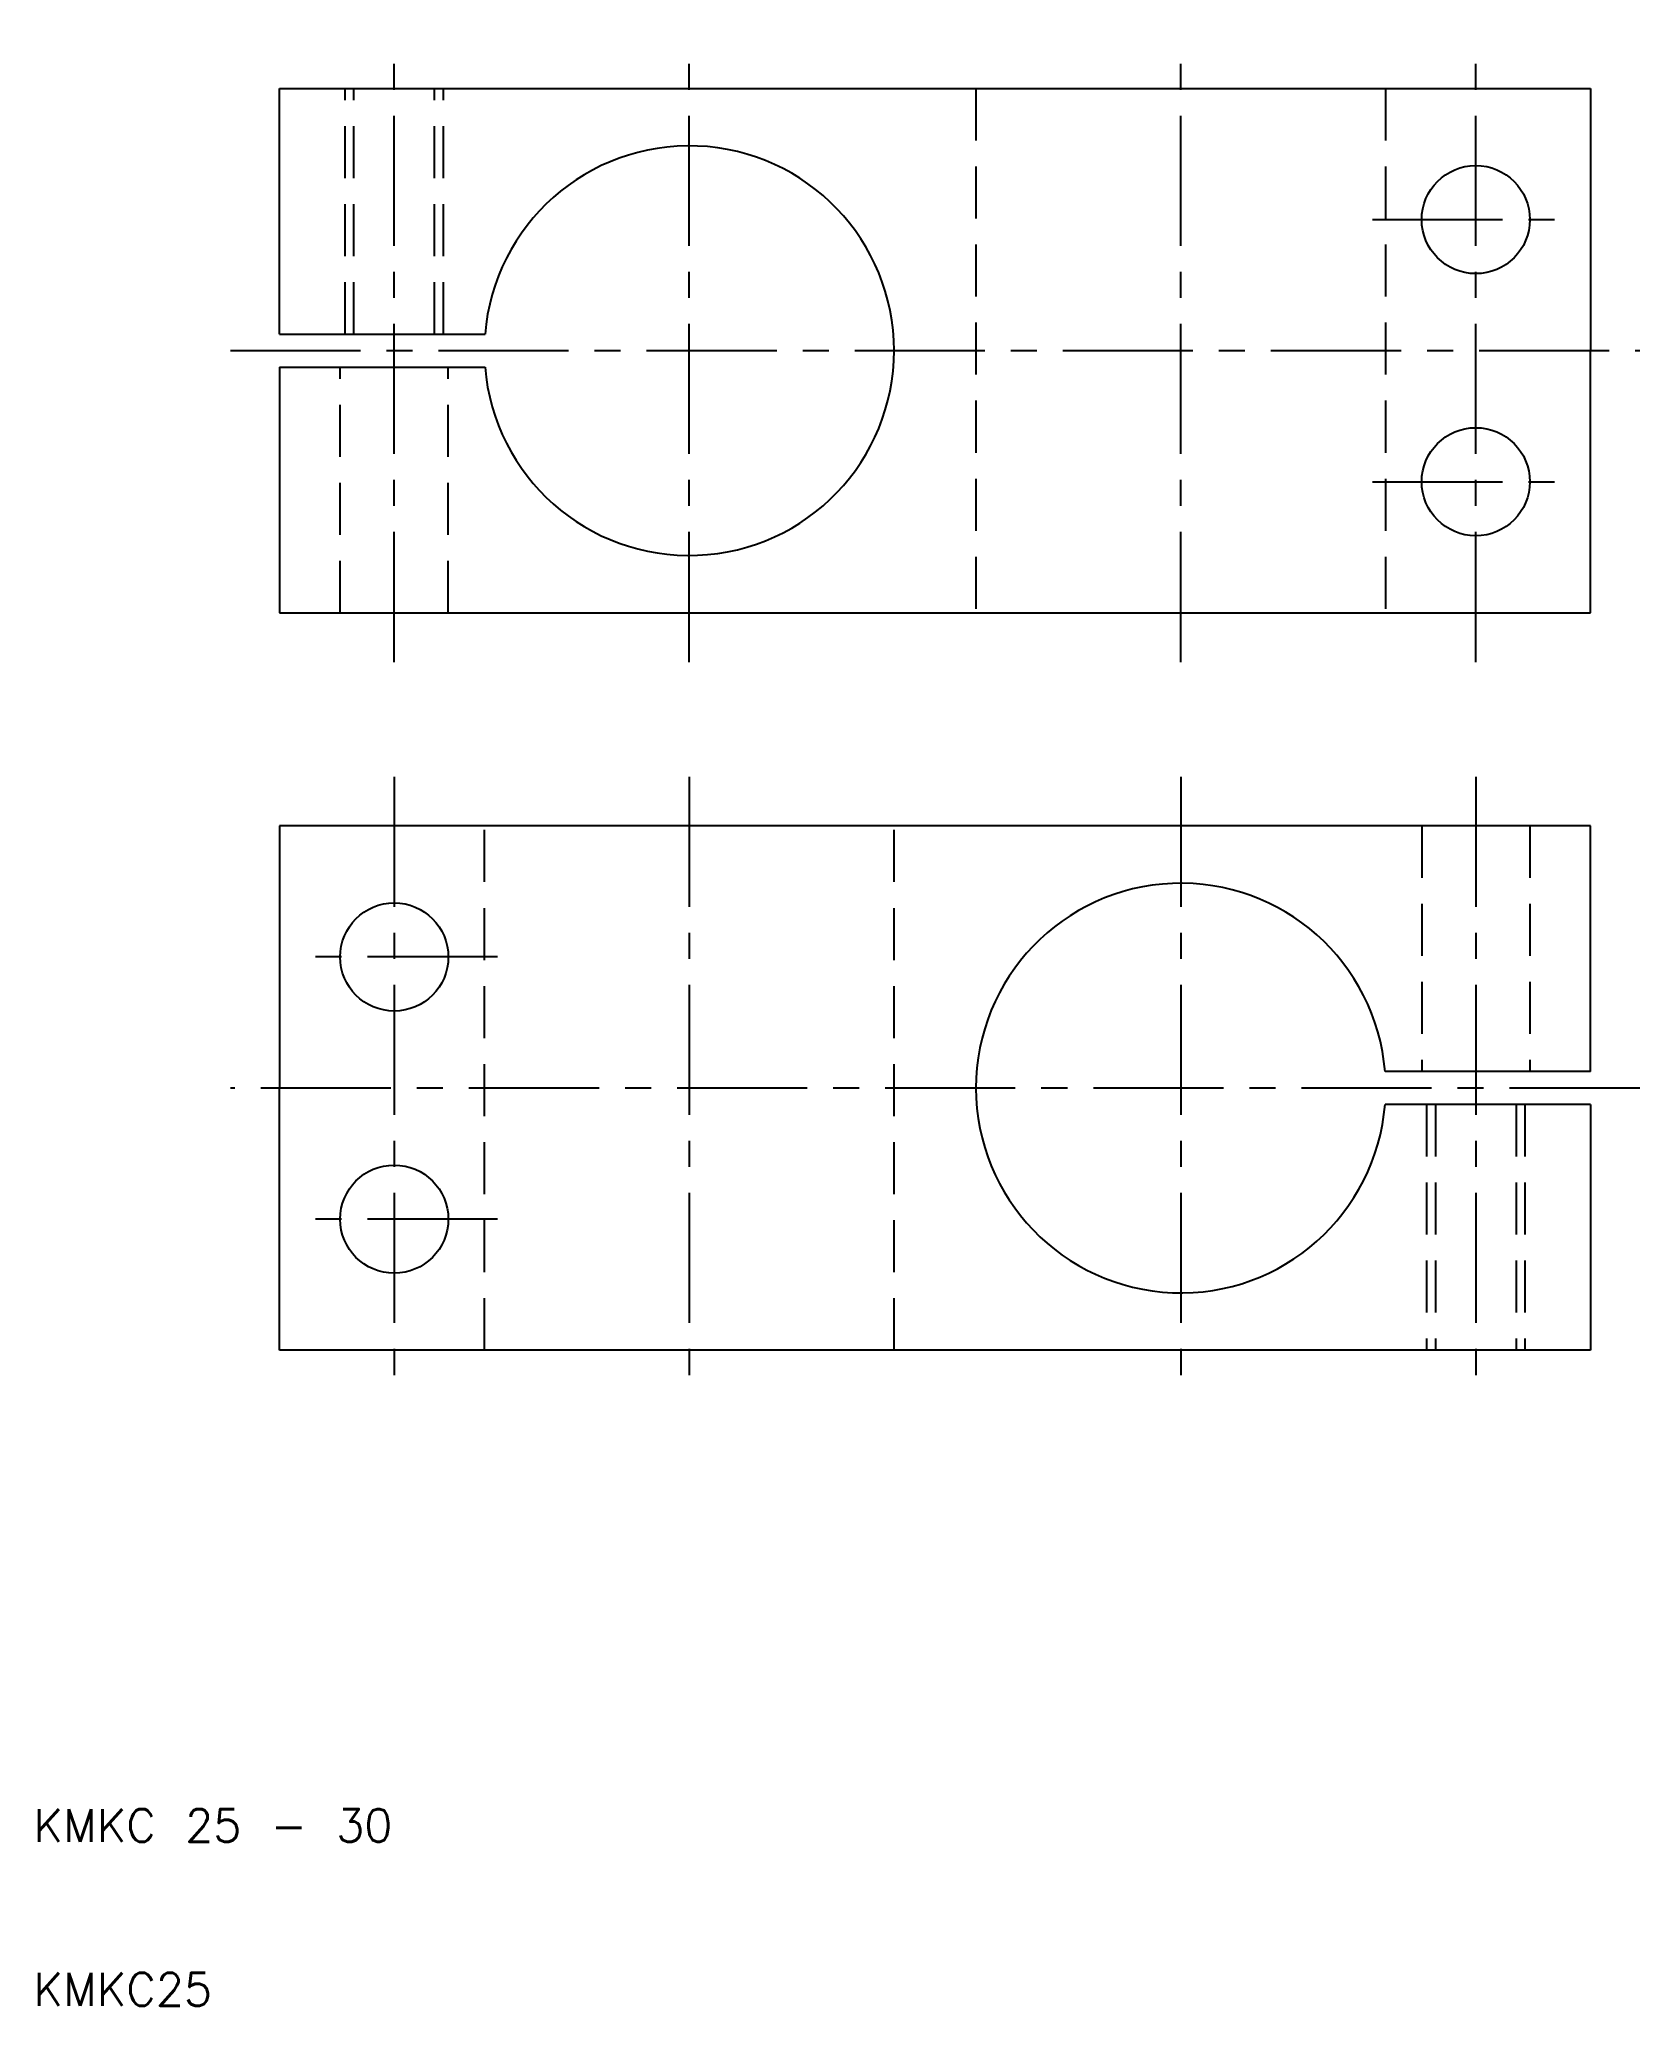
# Model space of a CAD drawing. Extents: x 10 to 108, y 10 to 130.
import ezdxf

# ---------------------------------------------------------------- set-up
doc = ezdxf.new("R2010")
doc.units = 0
doc.header["$LTSCALE"] = 0.25
doc.linetypes.add('CENTER', pattern=[50.8, 31.75, -6.35, 6.35, -6.35])
doc.linetypes.add('DASHED', pattern=[19.05, 12.7, -6.35])
doc.layers.get('0').update_dxf_attribs({"linetype": 'CONTINUOUS'})
doc.layers.add('CENTER', color=1, linetype='CENTER')
doc.styles.get("Standard").update_dxf_attribs({"font": 'txt.shx', "bigfont": 'extfont.shx'})

msp = doc.modelspace()

# ---------------------------------------------------------------- linework, layer by layer
for p, q in [((25, 127), (105, 127)), ((25, 112), (25, 127)), ((105, 127), (105, 111)), ((25, 112), (37.54, 112)), ((105, 95), (105, 111)), ((25, 110), (25, 95)), ((25, 110), (37.54, 110)), ((25, 95), (105, 95)), ((105, 82), (25, 82)), ((25, 82), (25, 66)), ((105, 67), (105, 82)), ((25, 50), (25, 66)), ((105, 67), (92.46, 67)), ((105, 65), (92.46, 65)), ((105, 65), (105, 50)), ((105, 50), (25, 50))]:
    msp.add_line(p, q)
at = {"color": 3, "linetype": 'DASHED'}
for p, q in [((29, 112), (29, 127)), ((29.541, 112), (29.541, 127)), ((34.459, 112), (34.459, 127)), ((35, 112), (35, 127)), ((67.5, 127), (67.5, 95)), ((92.5, 127), (92.5, 95)), ((28.7, 95), (28.7, 110)), ((35.3, 95), (35.3, 110)), ((37.5, 50), (37.5, 82)), ((62.5, 50), (62.5, 82)), ((94.7, 82), (94.7, 67)), ((101.3, 82), (101.3, 67)), ((95, 65), (95, 50)), ((95.541, 65), (95.541, 50)), ((100.459, 65), (100.459, 50)), ((101, 65), (101, 50))]:
    msp.add_line(p, q, dxfattribs=at)
for centre in [(98, 119), (98, 103), (32, 74), (32, 58)]:
    msp.add_circle(centre, 3.3)
for centre, start, end in [((50, 111), 184.58857, 175.41143), ((80, 66), 4.58857, 355.41143)]:
    msp.add_arc(centre, 12.5, start, end)
at = {"layer": 'CENTER', "color": 1, "linetype": 'CENTER'}
for p, q in [((32, 92), (32, 130)), ((50, 92), (50, 130)), ((80, 92), (80, 130)), ((98, 92), (98, 130)), ((91.7, 119), (104.3, 119)), ((22, 111), (108, 111)), ((91.7, 103), (104.3, 103)), ((32, 85), (32, 47)), ((50, 85), (50, 47)), ((80, 85), (80, 47)), ((98, 85), (98, 47)), ((38.3, 74), (25.7, 74)), ((108, 66), (22, 66)), ((38.3, 58), (25.7, 58))]:
    msp.add_line(p, q, dxfattribs=at)

# ---------------------------------------------------------------- texts
for s, p in [('KMKC 25 - 30', (10, 20)), ('KMKC25', (10, 10))]:
    msp.add_text(s, height=2).set_placement(p)

doc.saveas('drawing.dxf')
